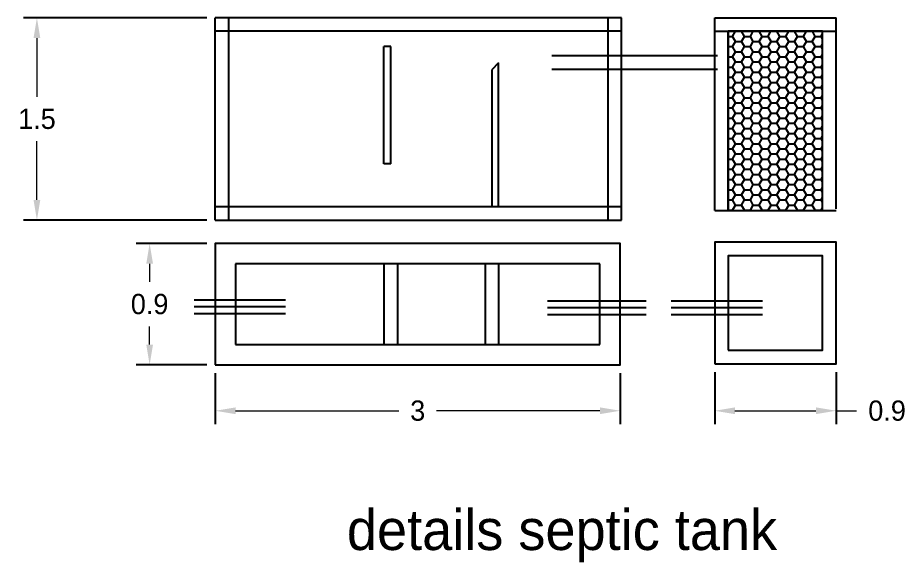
# Model space of a CAD drawing. Header units: inches. Extents: x -100 to 1476, y -184 to 112.
# Drawn here: x 44.09 to 50.67, y 28.66 to 32.69 of the extents above; entities that cross this region are included whole.
import ezdxf

# ---------------------------------------------------------------- set-up
doc = ezdxf.new("R2010")
doc.units = ezdxf.units.IN
doc.header["$MEASUREMENT"] = 0
doc.header["$PDMODE"] = 66
doc.dimstyles.get("Standard").update_dxf_attribs({"dimtxt": 0.15, "dimasz": 0.15, "dimexe": 0.1, "dimexo": 0.0625, "dimgap": 0.09, "dimtad": 0, "dimtih": 1, "dimtoh": 1, "dimdec": 4, "dimdsep": 46, "dimtxsty": 'Standard', "dimcen": 0.09, "dimadec": 0, "dimazin": 0, "dimtfac": 1, "dimtdec": 4, "dimtofl": 0, "dimtmove": 0, "dimatfit": 3, "dimfxl": 0, "dimtolj": 1, "dimtzin": 0, "dimlwd": 15, "dimarcsym": 0})

# ---------------------------------------------------------------- blocks, each defined once
blk = doc.blocks.new('*D148')
at = {"color": 0, "lineweight": -2, "transparency": 16777216}
for p, q in [((45.5524, 30.0561), (45.5524, 29.6785)), ((48.5524, 30.0561), (48.5524, 29.6785))]:
    blk.add_line(p, q, dxfattribs=at)
at = {"color": 0, "lineweight": 15, "transparency": 16777216}
for p, q in [((45.7024, 29.7785), (46.9124, 29.7785)), ((48.4024, 29.7785), (47.1924, 29.7785))]:
    blk.add_line(p, q, dxfattribs=at)
at = {"color": 0, "transparency": 16777216}
for points in [[(45.7024, 29.8035), (45.7024, 29.7535), (45.5524, 29.7785)], [(48.4024, 29.8035), (48.4024, 29.7535), (48.5524, 29.7785)]]:
    blk.add_solid(points, dxfattribs=at)
at = {"layer": 'Defpoints', "color": 0, "transparency": 16777216}
for p in [(45.5524, 30.1186), (48.5524, 30.1186), (48.5524, 29.7785)]:
    blk.add_point(p, dxfattribs=at)
at = {"color": 0, "transparency": 16777216, "insert": (47.0524, 29.7785), "char_height": 0.15, "attachment_point": 5}
blk.add_mtext('\\A1;3', dxfattribs=at)
blk = doc.blocks.new('*D149')
at = {"color": 0, "lineweight": -2, "transparency": 16777216}
for p, q in [((49.2536, 30.0651), (49.2536, 29.6785)), ((50.1536, 30.0651), (50.1536, 29.6785))]:
    blk.add_line(p, q, dxfattribs=at)
at = {"color": 0, "lineweight": 15, "transparency": 16777216}
for p, q in [((49.4036, 29.7785), (50.0036, 29.7785)), ((50.1536, 29.7785), (50.3036, 29.7785))]:
    blk.add_line(p, q, dxfattribs=at)
at = {"color": 0, "transparency": 16777216}
for points in [[(49.4036, 29.8035), (49.4036, 29.7535), (49.2536, 29.7785)], [(50.0036, 29.8035), (50.0036, 29.7535), (50.1536, 29.7785)]]:
    blk.add_solid(points, dxfattribs=at)
at = {"layer": 'Defpoints', "color": 0, "transparency": 16777216}
for p in [(49.2536, 30.1276), (50.1536, 30.1276), (50.1536, 29.7785)]:
    blk.add_point(p, dxfattribs=at)
at = {"color": 0, "transparency": 16777216, "insert": (50.5311, 29.7785), "char_height": 0.15, "attachment_point": 5}
blk.add_mtext('\\A1;0.9', dxfattribs=at)
blk = doc.blocks.new('*D150')
at = {"color": 0, "lineweight": -2, "transparency": 16777216}
for p, q in [((45.4899, 31.0186), (44.9655, 31.0186)), ((45.4899, 30.1186), (44.9655, 30.1186))]:
    blk.add_line(p, q, dxfattribs=at)
at = {"color": 0, "lineweight": 15, "transparency": 16777216}
for p, q in [((45.0655, 30.8686), (45.0655, 30.7336)), ((45.0655, 30.2686), (45.0655, 30.4036))]:
    blk.add_line(p, q, dxfattribs=at)
at = {"color": 0, "transparency": 16777216}
for points in [[(45.0405, 30.8686), (45.0905, 30.8686), (45.0655, 31.0186)], [(45.0405, 30.2686), (45.0905, 30.2686), (45.0655, 30.1186)]]:
    blk.add_solid(points, dxfattribs=at)
at = {"layer": 'Defpoints', "color": 0, "transparency": 16777216}
for p in [(45.5524, 31.0186), (45.0655, 30.1186), (45.5524, 30.1186)]:
    blk.add_point(p, dxfattribs=at)
at = {"color": 0, "transparency": 16777216, "insert": (45.0655, 30.5686), "char_height": 0.15, "attachment_point": 5}
blk.add_mtext('\\A1;0.9', dxfattribs=at)
blk = doc.blocks.new('*D151')
at = {"color": 0, "lineweight": -2, "transparency": 16777216}
for p, q in [((45.4899, 32.6916), (44.1302, 32.6916)), ((45.4899, 31.1916), (44.1302, 31.1916))]:
    blk.add_line(p, q, dxfattribs=at)
at = {"color": 0, "lineweight": 15, "transparency": 16777216}
for p, q in [((44.2302, 32.5416), (44.2302, 32.1066)), ((44.2302, 31.3416), (44.2302, 31.7766))]:
    blk.add_line(p, q, dxfattribs=at)
at = {"color": 0, "transparency": 16777216}
for points in [[(44.2052, 32.5416), (44.2552, 32.5416), (44.2302, 32.6916)], [(44.2052, 31.3416), (44.2552, 31.3416), (44.2302, 31.1916)]]:
    blk.add_solid(points, dxfattribs=at)
at = {"layer": 'Defpoints', "color": 0, "transparency": 16777216}
for p in [(44.2302, 32.6916), (45.5524, 32.6916), (45.5524, 31.1916)]:
    blk.add_point(p, dxfattribs=at)
at = {"color": 0, "transparency": 16777216, "insert": (44.2302, 31.9416), "char_height": 0.15, "attachment_point": 5}
blk.add_mtext('\\A1;1.5', dxfattribs=at)

msp = doc.modelspace()

# ---------------------------------------------------------------- hatches: boundary and pattern name
h = msp.add_hatch()
h.set_pattern_fill('HONEY', color=0, scale=0.35, style=0)
h.set_pattern_definition([(0, (-44.96046, 7.433706), (0.065625, 0.037888611), [0.04375, -0.0875]), (120, (-44.96046, 7.433706), (-0.065625, 0.037888611), [0.04375, -0.0875]), (60, (-44.96046, 7.433706), (1e-10, 0.075777223), [-0.0875, 0.04375])])
h.paths.add_polyline_path([(50.05357, 32.59159), (49.35357, 32.59159), (49.35357, 31.26366), (50.05357, 31.26366)])

# ---------------------------------------------------------------- linework, layer by layer
at = {"color": 0}
for p, q in [((45.55236, 31.19159), (45.55236, 32.69159)), ((48.56302, 32.69159), (45.55236, 32.69159)), ((45.65236, 31.19159), (45.65236, 32.69159)), ((48.46302, 31.19159), (48.46302, 32.69159)), ((48.56302, 31.19159), (48.56302, 32.69159)), ((49.25357, 31.26366), (49.25357, 32.69159)), ((49.25357, 32.69159), (50.15357, 32.69159)), ((50.15357, 31.2748), (50.15357, 32.69159)), ((48.56302, 32.59159), (45.55236, 32.59159)), ((49.25357, 32.59159), (50.15357, 32.59159)), ((49.35357, 31.26366), (49.35357, 32.59159)), ((50.05357, 31.2748), (50.05357, 32.59159)), ((46.80236, 31.60916), (46.80236, 32.47808)), ((46.80236, 32.47808), (46.80236, 32.47808)), ((46.80236, 32.47808), (46.80236, 32.47808)), ((46.85236, 32.47808), (46.80236, 32.47808)), ((46.85236, 31.60916), (46.85236, 32.47808)), ((48.047, 32.41089), (49.27417, 32.41089)), ((47.65236, 32.3568), (47.60253, 32.30587)), ((47.65236, 31.29159), (47.65236, 32.3568)), ((47.60253, 32.30587), (47.60253, 31.29159)), ((48.047, 32.31089), (49.27417, 32.31089)), ((46.85236, 31.60916), (46.80236, 31.60916)), ((45.55236, 31.29159), (48.56302, 31.29159)), ((49.25357, 31.26366), (50.15357, 31.26366)), ((45.55236, 31.19159), (48.56302, 31.19159)), ((48.40236, 30.8686), (45.70236, 30.8686)), ((45.70236, 30.8686), (45.70236, 30.2686)), ((46.80236, 30.8686), (46.80236, 30.2686)), ((46.90236, 30.8686), (46.90236, 30.2686)), ((47.55236, 30.8686), (47.55236, 30.2686)), ((47.65236, 30.8686), (47.65236, 30.2686)), ((48.40236, 30.2686), (48.40236, 30.8686)), ((45.39482, 30.6006), (46.0726, 30.6006)), ((45.39482, 30.6006), (46.0726, 30.6006)), ((48.01353, 30.59291), (48.74523, 30.59291)), ((48.93008, 30.59291), (49.60787, 30.59291)), ((45.39482, 30.5506), (46.0726, 30.5506)), ((45.39482, 30.5006), (46.0726, 30.5006)), ((48.01353, 30.54291), (48.74523, 30.54291)), ((48.01353, 30.49291), (48.74523, 30.49291)), ((48.93008, 30.54291), (49.60787, 30.54291)), ((48.93008, 30.49291), (49.60787, 30.49291)), ((45.70236, 30.2686), (48.40236, 30.2686))]:
    msp.add_line(p, q, dxfattribs=at)
for points in [[(50.05357, 32.59159), (49.35357, 32.59159), (49.35357, 31.26366), (50.05357, 31.26366)], [(45.55236, 30.1186), (48.55236, 30.1186), (48.55236, 31.0186), (45.55236, 31.0186)], [(49.25357, 30.12756), (50.15357, 30.12756), (50.15357, 31.02756), (49.25357, 31.02756)], [(49.35357, 30.22756), (50.05357, 30.22756), (50.05357, 30.92756), (49.35357, 30.92756)]]:
    msp.add_lwpolyline(points, close=True, dxfattribs=at)

# ---------------------------------------------------------------- texts
at = {"color": 0, "insert": (46.52744, 29.04619), "char_height": 0.3, "width": 3.812648, "attachment_point": 1}
msp.add_mtext('{\\fUtsaah|b0|i0|c0|p34;details septic tank}', dxfattribs=at)

# ---------------------------------------------------------------- dimensions: what is measured, and where the dimension line sits
at = {"color": 0}
for base, p1, p2, picture, middle in [((44.23023, 32.69159), (45.55236, 31.19159), (45.55236, 32.69159), '*D151', (44.23023, 31.94159)), ((45.06547, 30.1186), (45.55236, 31.0186), (45.55236, 30.1186), '*D150', (45.06547, 30.5686))]:
    dim = msp.add_linear_dim(base=base, p1=p1, p2=p2, angle=90, dimstyle='Standard', dxfattribs=at)
    dim.commit()
    dim.dimension.update_dxf_attribs({"geometry": picture, "text_midpoint": middle})
for base, p1, p2, picture, middle in [((48.55236, 29.77853), (45.55236, 30.1186), (48.55236, 30.1186), '*D148', (47.05236, 29.77853)), ((50.15357, 29.77853), (49.25357, 30.12756), (50.15357, 30.12756), '*D149', (50.53107, 29.77853))]:
    dim = msp.add_linear_dim(base=base, p1=p1, p2=p2, dimstyle='Standard', dxfattribs=at)
    dim.commit()
    dim.dimension.update_dxf_attribs({"geometry": picture, "text_midpoint": middle})

doc.saveas('drawing.dxf')
